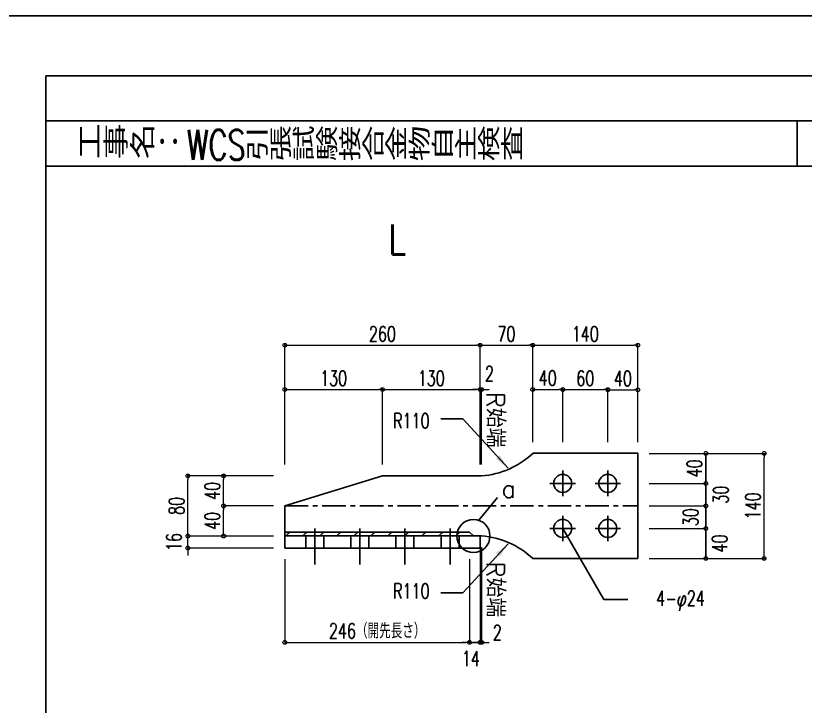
# Model space of a CAD drawing. Header units: millimetres. Extents: x -11384 to 29624, y 0 to 17788.
# Drawn here: x 3404 to 4455, y 8585 to 9504 of the extents above; entities that cross this region are included whole.
import ezdxf
from ezdxf.enums import TextEntityAlignment as Align

# ---------------------------------------------------------------- set-up
doc = ezdxf.new("R2010")
doc.units = ezdxf.units.MM
doc.header["$LTSCALE"] = 5
for name, pattern in [('CENTER1', [10, 6.25, -1.25, 1.25, -1.25]), ('HIDDEN2', [4.7625, 3.175, -1.5875]), ('JIS_08_50', [53, 50, -1.125, 0.75, -1.125])]:
    doc.linetypes.add(name, pattern=pattern)
doc.layers.get('0').update_dxf_attribs({"color": 255})
doc.layers.get('DEFPOINTS').update_dxf_attribs({"color": 255})
for name, color, linetype in [('CENTER', 2, 'JIS_08_50'), ('LAYER6', 7, 'Continuous'), ('寸法', 4, 'Continuous'), ('金物', 142, 'Continuous'), ('隠れ', 7, 'HIDDEN2')]:
    doc.layers.add(name, color=color, linetype=linetype)
doc.styles.add('KANJI', font='simplex.shx', dxfattribs={"width": 0.7, "bigfont": 'extfont2.shx'})
doc.styles.get("Standard").update_dxf_attribs({"font": 'simplex.shx', "width": 0.7, "height": 2.5, "bigfont": '@extfont2.shx'})
doc.styles.add('SUNPOU', font='simplex.shx', dxfattribs={"width": 0.7, "bigfont": 'extfont2.shx'})
doc.dimstyles.new('コピー(2) - Standard', dxfattribs={"dimtxt": 25, "dimasz": 20, "dimexe": 0.18, "dimexo": 0.0625, "dimgap": 15, "dimtad": 1, "dimdec": 0, "dimzin": 0, "dimdsep": 46, "dimtxsty": 'Standard', "dimblk": 'DOTSMALL', "dimcen": 0.09, "dimadec": 0, "dimazin": 0, "dimtfac": 1, "dimtdec": 0, "dimtofl": 0, "dimtmove": 0, "dimatfit": 3, "dimfxl": 0, "dimtolj": 1, "dimtzin": 0, "dimarcsym": 0})
doc.dimstyles.new('一般寸法-小さめ', dxfattribs={"dimscale": 10, "dimtxt": 2, "dimasz": 0.5, "dimexe": 0.125, "dimexo": 1.5, "dimgap": 0.5, "dimtad": 1, "dimtxsty": 'KANJI', "dimblk": 'ORIGIN', "dimcen": 0, "dimclrd": 256, "dimclre": 256, "dimclrt": 256, "dimadec": 0, "dimazin": 0, "dimtfac": 1, "dimtmove": 2, "dimatfit": 2, "dimfxl": 0, "dimtolj": 2, "dimlwd": 5, "dimlwe": 5, "dimarcsym": 0})

# ---------------------------------------------------------------- blocks, each defined once
blk = doc.blocks.new('_Origin')
at = {"color": 0, "linetype": 'ByBlock', "lineweight": -2}
blk.add_line((0, 0), (-1, 0), dxfattribs=at)
blk.add_circle((0, 0), 0.5, dxfattribs=at)
blk = doc.blocks.new('*D549')
at = {"layer": 'DEFPOINTS', "color": 0, "ltscale": 4, "transparency": 16777216}
for p in [(4232, 9065.6), (4092, 8921.7), (4232, 8921.7)]:
    blk.add_point(p, dxfattribs=at)
at = {"layer": '寸法', "lineweight": 5, "ltscale": 4, "transparency": 16777216}
for p, q in [((4092, 8936.7), (4092, 9066.9)), ((4097, 9065.6), (4227, 9065.6)), ((4232, 8936.7), (4232, 9066.9))]:
    blk.add_line(p, q, dxfattribs=at)
at = {"layer": '寸法', "lineweight": 5, "ltscale": 4, "transparency": 16777216, "xscale": 5, "yscale": 5, "zscale": 5, "rotation": 180}
blk.add_blockref('_Origin', (4092, 9065.6), dxfattribs=at)
at = {"layer": '寸法', "lineweight": 5, "ltscale": 4, "transparency": 16777216, "xscale": 5, "yscale": 5, "zscale": 5}
blk.add_blockref('_Origin', (4232, 9065.6), dxfattribs=at)
at = {"layer": '寸法', "ltscale": 4, "transparency": 16777216, "insert": (4162, 9080.6), "char_height": 20, "attachment_point": 5, "style": 'KANJI'}
blk.add_mtext('\\A2;140', dxfattribs=at)
blk = doc.blocks.new('*D550')
at = {"layer": 'DEFPOINTS', "color": 0, "ltscale": 4, "transparency": 16777216}
for p in [(4092, 9065.6), (4092, 8921.7), (4022, 8891.7)]:
    blk.add_point(p, dxfattribs=at)
at = {"layer": '寸法', "lineweight": 5, "ltscale": 4, "transparency": 16777216}
for p, q in [((4022, 8906.7), (4022, 9066.9)), ((4027, 9065.6), (4087, 9065.6)), ((4092, 8936.7), (4092, 9066.9))]:
    blk.add_line(p, q, dxfattribs=at)
at = {"layer": '寸法', "lineweight": 5, "ltscale": 4, "transparency": 16777216, "xscale": 5, "yscale": 5, "zscale": 5, "rotation": 180}
blk.add_blockref('_Origin', (4022, 9065.6), dxfattribs=at)
at = {"layer": '寸法', "lineweight": 5, "ltscale": 4, "transparency": 16777216, "xscale": 5, "yscale": 5, "zscale": 5}
blk.add_blockref('_Origin', (4092, 9065.6), dxfattribs=at)
at = {"layer": '寸法', "ltscale": 4, "transparency": 16777216, "insert": (4057, 9080.6), "char_height": 20, "attachment_point": 5, "style": 'KANJI'}
blk.add_mtext('\\A2;70', dxfattribs=at)
blk = doc.blocks.new('*D551')
at = {"layer": 'DEFPOINTS', "color": 0, "ltscale": 4, "transparency": 16777216}
for p in [(4022, 9006.6), (3892, 8891.7), (4022, 8891.7)]:
    blk.add_point(p, dxfattribs=at)
at = {"layer": '寸法', "lineweight": 5, "ltscale": 4, "transparency": 16777216}
for p, q in [((3892, 8906.7), (3892, 9007.9)), ((3897, 9006.6), (4017, 9006.6)), ((4022, 8906.7), (4022, 9007.9))]:
    blk.add_line(p, q, dxfattribs=at)
at = {"layer": '寸法', "lineweight": 5, "ltscale": 4, "transparency": 16777216, "xscale": 5, "yscale": 5, "zscale": 5, "rotation": 180}
blk.add_blockref('_Origin', (3892, 9006.6), dxfattribs=at)
at = {"layer": '寸法', "lineweight": 5, "ltscale": 4, "transparency": 16777216, "xscale": 5, "yscale": 5, "zscale": 5}
blk.add_blockref('_Origin', (4022, 9006.6), dxfattribs=at)
at = {"layer": '寸法', "ltscale": 4, "transparency": 16777216, "insert": (3957, 9021.6), "char_height": 20, "attachment_point": 5, "style": 'KANJI'}
blk.add_mtext('\\A2;130', dxfattribs=at)
blk = doc.blocks.new('*D552')
at = {"layer": 'DEFPOINTS', "color": 0, "ltscale": 4, "transparency": 16777216}
for p in [(3892, 9006.6), (3762, 8891.7), (3892, 8891.7)]:
    blk.add_point(p, dxfattribs=at)
at = {"layer": '寸法', "lineweight": 5, "ltscale": 4, "transparency": 16777216}
for p, q in [((3762, 8906.7), (3762, 9007.9)), ((3767, 9006.6), (3887, 9006.6)), ((3892, 8906.7), (3892, 9007.9))]:
    blk.add_line(p, q, dxfattribs=at)
at = {"layer": '寸法', "lineweight": 5, "ltscale": 4, "transparency": 16777216, "xscale": 5, "yscale": 5, "zscale": 5, "rotation": 180}
blk.add_blockref('_Origin', (3762, 9006.6), dxfattribs=at)
at = {"layer": '寸法', "lineweight": 5, "ltscale": 4, "transparency": 16777216, "xscale": 5, "yscale": 5, "zscale": 5}
blk.add_blockref('_Origin', (3892, 9006.6), dxfattribs=at)
at = {"layer": '寸法', "ltscale": 4, "transparency": 16777216, "insert": (3827, 9021.6), "char_height": 20, "attachment_point": 5, "style": 'KANJI'}
blk.add_mtext('\\A2;130', dxfattribs=at)
blk = doc.blocks.new('*D553')
at = {"layer": 'DEFPOINTS', "color": 0, "ltscale": 4, "transparency": 16777216}
for p in [(4132, 9006.8), (4092, 8921.7), (4132, 8921.7)]:
    blk.add_point(p, dxfattribs=at)
at = {"layer": '寸法', "lineweight": 5, "ltscale": 4, "transparency": 16777216}
for p, q in [((4092, 8936.7), (4092, 9008.1)), ((4097, 9006.8), (4127, 9006.8)), ((4132, 8936.7), (4132, 9008.1))]:
    blk.add_line(p, q, dxfattribs=at)
at = {"layer": '寸法', "lineweight": 5, "ltscale": 4, "transparency": 16777216, "xscale": 5, "yscale": 5, "zscale": 5, "rotation": 180}
blk.add_blockref('_Origin', (4092, 9006.8), dxfattribs=at)
at = {"layer": '寸法', "lineweight": 5, "ltscale": 4, "transparency": 16777216, "xscale": 5, "yscale": 5, "zscale": 5}
blk.add_blockref('_Origin', (4132, 9006.8), dxfattribs=at)
at = {"layer": '寸法', "ltscale": 4, "transparency": 16777216, "insert": (4112, 9021.8), "char_height": 20, "attachment_point": 5, "style": 'KANJI'}
blk.add_mtext('\\A2;40', dxfattribs=at)
blk = doc.blocks.new('*D554')
at = {"layer": 'DEFPOINTS', "color": 0, "ltscale": 4, "transparency": 16777216}
for p in [(4192, 9006.5), (4132, 8921.7), (4192, 8921.7)]:
    blk.add_point(p, dxfattribs=at)
at = {"layer": '寸法', "lineweight": 5, "ltscale": 4, "transparency": 16777216}
for p, q in [((4132, 8936.7), (4132, 9007.7)), ((4137, 9006.5), (4187, 9006.5)), ((4192, 8936.7), (4192, 9007.7))]:
    blk.add_line(p, q, dxfattribs=at)
at = {"layer": '寸法', "lineweight": 5, "ltscale": 4, "transparency": 16777216, "xscale": 5, "yscale": 5, "zscale": 5, "rotation": 180}
blk.add_blockref('_Origin', (4132, 9006.5), dxfattribs=at)
at = {"layer": '寸法', "lineweight": 5, "ltscale": 4, "transparency": 16777216, "xscale": 5, "yscale": 5, "zscale": 5}
blk.add_blockref('_Origin', (4192, 9006.5), dxfattribs=at)
at = {"layer": '寸法', "ltscale": 4, "transparency": 16777216, "insert": (4162, 9021.5), "char_height": 20, "attachment_point": 5, "style": 'KANJI'}
blk.add_mtext('\\A2;60', dxfattribs=at)
blk = doc.blocks.new('*D555')
at = {"layer": 'DEFPOINTS', "color": 0, "ltscale": 4, "transparency": 16777216}
for p in [(4232, 9006.3), (4192, 8921.7), (4232, 8921.7)]:
    blk.add_point(p, dxfattribs=at)
at = {"layer": '寸法', "lineweight": 5, "ltscale": 4, "transparency": 16777216}
for p, q in [((4192, 8936.7), (4192, 9007.5)), ((4197, 9006.3), (4227, 9006.3)), ((4232, 8936.7), (4232, 9007.5))]:
    blk.add_line(p, q, dxfattribs=at)
at = {"layer": '寸法', "lineweight": 5, "ltscale": 4, "transparency": 16777216, "xscale": 5, "yscale": 5, "zscale": 5, "rotation": 180}
blk.add_blockref('_Origin', (4192, 9006.3), dxfattribs=at)
at = {"layer": '寸法', "lineweight": 5, "ltscale": 4, "transparency": 16777216, "xscale": 5, "yscale": 5, "zscale": 5}
blk.add_blockref('_Origin', (4232, 9006.3), dxfattribs=at)
at = {"layer": '寸法', "ltscale": 4, "transparency": 16777216, "insert": (4212, 9021.3), "char_height": 20, "attachment_point": 5, "style": 'KANJI'}
blk.add_mtext('\\A2;40', dxfattribs=at)
blk = doc.blocks.new('*D556')
at = {"layer": 'DEFPOINTS', "color": 0, "ltscale": 4, "transparency": 16777216}
for p in [(4022, 9065.6), (4022, 8921.7), (3762, 8891.7)]:
    blk.add_point(p, dxfattribs=at)
at = {"layer": '寸法', "lineweight": 5, "ltscale": 4, "transparency": 16777216}
for p, q in [((3762, 8906.7), (3762, 9066.9)), ((3767, 9065.6), (4017, 9065.6)), ((4022, 8936.7), (4022, 9066.9))]:
    blk.add_line(p, q, dxfattribs=at)
at = {"layer": '寸法', "lineweight": 5, "ltscale": 4, "transparency": 16777216, "xscale": 5, "yscale": 5, "zscale": 5, "rotation": 180}
blk.add_blockref('_Origin', (3762, 9065.6), dxfattribs=at)
at = {"layer": '寸法', "lineweight": 5, "ltscale": 4, "transparency": 16777216, "xscale": 5, "yscale": 5, "zscale": 5}
blk.add_blockref('_Origin', (4022, 9065.6), dxfattribs=at)
at = {"layer": '寸法', "ltscale": 4, "transparency": 16777216, "insert": (3892, 9080.6), "char_height": 20, "attachment_point": 5, "style": 'KANJI'}
blk.add_mtext('\\A2;260', dxfattribs=at)
blk = doc.blocks.new('*D557')
at = {"layer": 'DEFPOINTS', "color": 0, "ltscale": 4, "transparency": 16777216}
for p in [(4024, 9006.6), (4022, 8891.7), (4024, 8891.7)]:
    blk.add_point(p, dxfattribs=at)
at = {"layer": '寸法', "lineweight": 5, "ltscale": 4, "transparency": 16777216}
for p, q in [((4017, 9006.6), (4012, 9006.6)), ((4022, 8906.7), (4022, 9007.9)), ((4022, 9006.6), (4024, 9006.6)), ((4024, 8906.7), (4024, 9007.9)), ((4029, 9006.6), (4034, 9006.6))]:
    blk.add_line(p, q, dxfattribs=at)
at = {"layer": '寸法', "lineweight": 5, "ltscale": 4, "transparency": 16777216, "xscale": 5, "yscale": 5, "zscale": 5}
blk.add_blockref('_Origin', (4022, 9006.6), dxfattribs=at)
at = {"layer": '寸法', "lineweight": 5, "ltscale": 4, "transparency": 16777216, "xscale": 5, "yscale": 5, "zscale": 5, "rotation": 180}
blk.add_blockref('_Origin', (4024, 9006.6), dxfattribs=at)
at = {"layer": '寸法', "ltscale": 4, "transparency": 16777216, "insert": (4034.4, 9027.6), "char_height": 20, "attachment_point": 5, "style": 'KANJI'}
blk.add_mtext('\\A2;2', dxfattribs=at)
blk = doc.blocks.new('*D558')
at = {"layer": 'DEFPOINTS', "color": 0, "ltscale": 4, "transparency": 16777216}
for p in [(3680.6, 8851.7), (3762, 8851.7), (3762, 8811.7)]:
    blk.add_point(p, dxfattribs=at)
at = {"layer": '寸法', "lineweight": 5, "ltscale": 4, "transparency": 16777216}
for p, q in [((3747, 8851.7), (3679.4, 8851.7)), ((3680.6, 8816.7), (3680.6, 8846.7)), ((3747, 8811.7), (3679.4, 8811.7))]:
    blk.add_line(p, q, dxfattribs=at)
at = {"layer": '寸法', "lineweight": 5, "ltscale": 4, "transparency": 16777216, "xscale": 5, "yscale": 5, "zscale": 5}
for p, rotation in [((3680.6, 8851.7), 90), ((3680.6, 8811.7), 270)]:
    blk.add_blockref('_Origin', p, dxfattribs=dict(at, rotation=rotation))
at = {"layer": '寸法', "ltscale": 4, "transparency": 16777216, "insert": (3665.6, 8831.7), "char_height": 20, "attachment_point": 5, "rotation": 90, "style": 'KANJI'}
blk.add_mtext('\\A2;40', dxfattribs=at)
blk = doc.blocks.new('*D559')
at = {"layer": 'DEFPOINTS', "color": 0, "ltscale": 4, "transparency": 16777216}
for p in [(3680.6, 8891.7), (3762, 8891.7), (3762, 8851.7)]:
    blk.add_point(p, dxfattribs=at)
at = {"layer": '寸法', "lineweight": 5, "ltscale": 4, "transparency": 16777216}
for p, q in [((3747, 8891.7), (3679.4, 8891.7)), ((3680.6, 8856.7), (3680.6, 8886.7)), ((3747, 8851.7), (3679.4, 8851.7))]:
    blk.add_line(p, q, dxfattribs=at)
at = {"layer": '寸法', "lineweight": 5, "ltscale": 4, "transparency": 16777216, "xscale": 5, "yscale": 5, "zscale": 5}
for p, rotation in [((3680.6, 8891.7), 90), ((3680.6, 8851.7), 270)]:
    blk.add_blockref('_Origin', p, dxfattribs=dict(at, rotation=rotation))
at = {"layer": '寸法', "ltscale": 4, "transparency": 16777216, "insert": (3665.6, 8871.7), "char_height": 20, "attachment_point": 5, "rotation": 90, "style": 'KANJI'}
blk.add_mtext('\\A2;40', dxfattribs=at)
blk = doc.blocks.new('*D560')
at = {"layer": 'DEFPOINTS', "color": 0, "ltscale": 4, "transparency": 16777216}
for p in [(3633.1, 8891.7), (3762, 8891.7), (3762, 8811.7)]:
    blk.add_point(p, dxfattribs=at)
at = {"layer": '寸法', "lineweight": 5, "ltscale": 4, "transparency": 16777216}
for p, q in [((3747, 8891.7), (3631.9, 8891.7)), ((3633.1, 8816.7), (3633.1, 8886.7)), ((3747, 8811.7), (3631.9, 8811.7))]:
    blk.add_line(p, q, dxfattribs=at)
at = {"layer": '寸法', "lineweight": 5, "ltscale": 4, "transparency": 16777216, "xscale": 5, "yscale": 5, "zscale": 5}
for p, rotation in [((3633.1, 8891.7), 90), ((3633.1, 8811.7), 270)]:
    blk.add_blockref('_Origin', p, dxfattribs=dict(at, rotation=rotation))
at = {"layer": '寸法', "ltscale": 4, "transparency": 16777216, "insert": (3618.1, 8851.7), "char_height": 20, "attachment_point": 5, "rotation": 90, "style": 'KANJI'}
blk.add_mtext('\\A2;80', dxfattribs=at)
blk = doc.blocks.new('*D561')
at = {"layer": 'DEFPOINTS', "color": 0, "ltscale": 4, "transparency": 16777216}
for p in [(4232, 8921.7), (4322.3, 8921.7), (4232, 8881.7)]:
    blk.add_point(p, dxfattribs=at)
at = {"layer": '寸法', "lineweight": 5, "ltscale": 4, "transparency": 16777216}
for p, q in [((4247, 8921.7), (4323.5, 8921.7)), ((4322.3, 8886.7), (4322.3, 8916.7)), ((4247, 8881.7), (4323.5, 8881.7))]:
    blk.add_line(p, q, dxfattribs=at)
at = {"layer": '寸法', "lineweight": 5, "ltscale": 4, "transparency": 16777216, "xscale": 5, "yscale": 5, "zscale": 5}
for p, rotation in [((4322.3, 8921.7), 90), ((4322.3, 8881.7), 270)]:
    blk.add_blockref('_Origin', p, dxfattribs=dict(at, rotation=rotation))
at = {"layer": '寸法', "ltscale": 4, "transparency": 16777216, "insert": (4307.3, 8901.7), "char_height": 20, "attachment_point": 5, "rotation": 90, "style": 'KANJI'}
blk.add_mtext('\\A2;40', dxfattribs=at)
blk = doc.blocks.new('*D562')
at = {"layer": 'DEFPOINTS', "color": 0, "ltscale": 4, "transparency": 16777216}
for p in [(4232, 8821.7), (4322.3, 8821.7), (4232, 8781.7)]:
    blk.add_point(p, dxfattribs=at)
at = {"layer": '寸法', "lineweight": 5, "ltscale": 4, "transparency": 16777216}
for p, q in [((4247, 8821.7), (4323.5, 8821.7)), ((4322.3, 8786.7), (4322.3, 8816.7)), ((4247, 8781.7), (4323.5, 8781.7))]:
    blk.add_line(p, q, dxfattribs=at)
at = {"layer": '寸法', "lineweight": 5, "ltscale": 4, "transparency": 16777216, "xscale": 5, "yscale": 5, "zscale": 5}
for p, rotation in [((4322.3, 8821.7), 90), ((4322.3, 8781.7), 270)]:
    blk.add_blockref('_Origin', p, dxfattribs=dict(at, rotation=rotation))
at = {"layer": '寸法', "ltscale": 4, "transparency": 16777216, "insert": (4341, 8801.7), "char_height": 20, "attachment_point": 5, "rotation": 90, "style": 'KANJI'}
blk.add_mtext('\\A2;40', dxfattribs=at)
blk = doc.blocks.new('*D563')
at = {"layer": 'DEFPOINTS', "color": 0, "ltscale": 4, "transparency": 16777216}
for p in [(3762, 8795.7), (4008, 8795.7), (4008, 8670.2)]:
    blk.add_point(p, dxfattribs=at)
at = {"layer": '寸法', "lineweight": 5, "ltscale": 4, "transparency": 16777216}
for p, q in [((3762, 8780.7), (3762, 8668.9)), ((4008, 8780.7), (4008, 8668.9)), ((3767, 8670.2), (4003, 8670.2))]:
    blk.add_line(p, q, dxfattribs=at)
at = {"layer": '寸法', "lineweight": 5, "ltscale": 4, "transparency": 16777216, "xscale": 5, "yscale": 5, "zscale": 5, "rotation": 180}
blk.add_blockref('_Origin', (3762, 8670.2), dxfattribs=at)
at = {"layer": '寸法', "lineweight": 5, "ltscale": 4, "transparency": 16777216, "xscale": 5, "yscale": 5, "zscale": 5}
blk.add_blockref('_Origin', (4008, 8670.2), dxfattribs=at)
at = {"layer": '寸法', "ltscale": 4, "transparency": 16777216, "insert": (3885, 8685.2), "char_height": 20, "attachment_point": 5, "style": 'KANJI'}
blk.add_mtext('\\A2;246（開先長さ）', dxfattribs=at)
blk = doc.blocks.new('*D564')
at = {"layer": 'DEFPOINTS', "color": 0, "ltscale": 4, "transparency": 16777216}
for p in [(4008, 8795.7), (4022, 8795.7), (4022, 8670.2)]:
    blk.add_point(p, dxfattribs=at)
at = {"layer": '寸法', "lineweight": 5, "ltscale": 4, "transparency": 16777216}
for p, q in [((4008, 8780.7), (4008, 8668.9)), ((4022, 8780.7), (4022, 8668.9)), ((4003, 8670.2), (3998, 8670.2)), ((4008, 8670.2), (4022, 8670.2)), ((4027, 8670.2), (4032, 8670.2))]:
    blk.add_line(p, q, dxfattribs=at)
at = {"layer": '寸法', "lineweight": 5, "ltscale": 4, "transparency": 16777216, "xscale": 5, "yscale": 5, "zscale": 5}
blk.add_blockref('_Origin', (4008, 8670.2), dxfattribs=at)
at = {"layer": '寸法', "lineweight": 5, "ltscale": 4, "transparency": 16777216, "xscale": 5, "yscale": 5, "zscale": 5, "rotation": 180}
blk.add_blockref('_Origin', (4022, 8670.2), dxfattribs=at)
at = {"layer": '寸法', "ltscale": 4, "transparency": 16777216, "insert": (4009.7, 8648.5), "char_height": 20, "attachment_point": 5, "style": 'KANJI'}
blk.add_mtext('\\A2;14', dxfattribs=at)
blk = doc.blocks.new('*D565')
at = {"layer": 'DEFPOINTS', "color": 0, "ltscale": 4, "transparency": 16777216}
for p in [(4268.1, 8921.7), (4400, 8921.7), (4262.8, 8781.7)]:
    blk.add_point(p, dxfattribs=at)
at = {"layer": '寸法', "lineweight": 5, "ltscale": 4, "transparency": 16777216}
for p, q in [((4283.1, 8921.7), (4401.3, 8921.7)), ((4400, 8786.7), (4400, 8916.7)), ((4277.8, 8781.7), (4401.3, 8781.7))]:
    blk.add_line(p, q, dxfattribs=at)
at = {"layer": '寸法', "lineweight": 5, "ltscale": 4, "transparency": 16777216, "xscale": 5, "yscale": 5, "zscale": 5}
for p, rotation in [((4400, 8921.7), 90), ((4400, 8781.7), 270)]:
    blk.add_blockref('_Origin', p, dxfattribs=dict(at, rotation=rotation))
at = {"layer": '寸法', "ltscale": 4, "transparency": 16777216, "insert": (4385, 8851.7), "char_height": 20, "attachment_point": 5, "rotation": 90, "style": 'KANJI'}
blk.add_mtext('\\A2;140', dxfattribs=at)
blk = doc.blocks.new('*D575')
at = {"layer": 'DEFPOINTS', "color": 0, "ltscale": 4, "transparency": 16777216}
for p in [(3633.1, 8811.7), (3762, 8811.7), (3762, 8795.7)]:
    blk.add_point(p, dxfattribs=at)
at = {"layer": '寸法', "lineweight": 5, "ltscale": 4, "transparency": 16777216}
for p, q in [((3633.1, 8816.7), (3633.1, 8821.7)), ((3747, 8811.7), (3631.9, 8811.7)), ((3633.1, 8795.7), (3633.1, 8811.7)), ((3747, 8795.7), (3631.9, 8795.7)), ((3633.1, 8790.7), (3633.1, 8785.7))]:
    blk.add_line(p, q, dxfattribs=at)
at = {"layer": '寸法', "lineweight": 5, "ltscale": 4, "transparency": 16777216, "xscale": 5, "yscale": 5, "zscale": 5}
for p, rotation in [((3633.1, 8811.7), 270), ((3633.1, 8795.7), 90)]:
    blk.add_blockref('_Origin', p, dxfattribs=dict(at, rotation=rotation))
at = {"layer": '寸法', "ltscale": 4, "transparency": 16777216, "insert": (3614.4, 8803.7), "char_height": 20, "attachment_point": 5, "rotation": 90, "style": 'KANJI'}
blk.add_mtext('\\A2;16', dxfattribs=at)
blk = doc.blocks.new('*D581')
at = {"layer": 'DEFPOINTS', "color": 0, "ltscale": 4, "transparency": 16777216}
for p in [(4232, 8851.7), (4322.3, 8851.7), (4232, 8821.7)]:
    blk.add_point(p, dxfattribs=at)
at = {"layer": '寸法', "lineweight": 5, "ltscale": 4, "transparency": 16777216}
for p, q in [((4247, 8851.7), (4323.5, 8851.7)), ((4322.3, 8826.7), (4322.3, 8846.7)), ((4247, 8821.7), (4323.5, 8821.7))]:
    blk.add_line(p, q, dxfattribs=at)
at = {"layer": '寸法', "lineweight": 5, "ltscale": 4, "transparency": 16777216, "xscale": 5, "yscale": 5, "zscale": 5}
for p, rotation in [((4322.3, 8851.7), 90), ((4322.3, 8821.7), 270)]:
    blk.add_blockref('_Origin', p, dxfattribs=dict(at, rotation=rotation))
at = {"layer": '寸法', "ltscale": 4, "transparency": 16777216, "insert": (4302.4, 8836.7), "char_height": 20, "attachment_point": 5, "rotation": 90, "style": 'KANJI'}
blk.add_mtext('\\A2;30', dxfattribs=at)
blk = doc.blocks.new('*D582')
at = {"layer": 'DEFPOINTS', "color": 0, "ltscale": 4, "transparency": 16777216}
for p in [(4232, 8881.7), (4322.3, 8881.7), (4232, 8851.7)]:
    blk.add_point(p, dxfattribs=at)
at = {"layer": '寸法', "lineweight": 5, "ltscale": 4, "transparency": 16777216}
for p, q in [((4247, 8881.7), (4323.5, 8881.7)), ((4322.3, 8856.7), (4322.3, 8876.7)), ((4247, 8851.7), (4323.5, 8851.7))]:
    blk.add_line(p, q, dxfattribs=at)
at = {"layer": '寸法', "lineweight": 5, "ltscale": 4, "transparency": 16777216, "xscale": 5, "yscale": 5, "zscale": 5}
for p, rotation in [((4322.3, 8881.7), 90), ((4322.3, 8851.7), 270)]:
    blk.add_blockref('_Origin', p, dxfattribs=dict(at, rotation=rotation))
at = {"layer": '寸法', "ltscale": 4, "transparency": 16777216, "insert": (4342.4, 8866.7), "char_height": 20, "attachment_point": 5, "rotation": 90, "style": 'KANJI'}
blk.add_mtext('\\A2;30', dxfattribs=at)
blk = doc.blocks.new('C490-N16-4M22(横）')
at = {"layer": '金物', "ltscale": 4}
h = blk.add_hatch(dxfattribs=at)
h.set_pattern_fill('JIS_LC_20', color=256, scale=0.8)
h.set_pattern_definition([(45, (-5985, -846), (-11.31371, 11.31371), []), (45, (-5984.68, -846), (-11.31371, 11.31371), [])])
h.paths.add_polyline_path([(-360, 35.1), (-400, 35.1), (-400, 30), (-360, 30)])
h.paths.add_polyline_path([(-337, 35.1), (-360, 35.1), (-360, 30), (-337, 30)])
h.paths.add_polyline_path([(-300, 35.1), (-337, 35.1), (-337, 30), (-300, 30)])
h.paths.add_polyline_path([(-240, 35.1), (-300, 35.1), (-300, 30), (-240, 30)])
h.paths.add_polyline_path([(-180, 35.1), (-240, 35.1), (-240, 30), (-180, 30)])
h.paths.add_polyline_path([(-154, 35.1), (-180, 35.1), (-180, 30), (-154, 30)])
at = {"layer": 'CENTER'}
for p, q in [((-30, 117), (-30, 83)), ((30, 117), (30, 83)), ((-13, 100), (-47, 100)), ((47, 100), (13, 100)), ((-30, 23), (-30, 57)), ((30, 23), (30, 57)), ((-360, 40), (-360, -8)), ((-300, 40), (-300, -8)), ((-240, 40), (-240, -8)), ((-180, 40), (-180, -8)), ((-13, 40), (-47, 40)), ((47, 40), (13, 40))]:
    blk.add_line(p, q, dxfattribs=at)
at = {"layer": 'CENTER', "linetype": 'CENTER1'}
blk.add_line((-400, 70), (70, 70), dxfattribs=at)
at = {"layer": '金物'}
for p, q in [((70, 140), (-70, 140)), ((70, 0), (70, 140)), ((-400, 70), (-270, 110)), ((-138, 110), (-270, 110)), ((-400, 70), (-400, 30)), ((-154, 35.1), (-400, 35.1)), ((-400, 30), (-400, 14)), ((-140, 30), (-400, 30)), ((-140, 14), (-140, 30)), ((-400, 14), (-140, 14)), ((70, 0), (-70, 0))]:
    blk.add_line(p, q, dxfattribs=at)
at = {"layer": '金物', "ltscale": 4}
blk.add_line((-154, 35.1), (-148.9, 30), dxfattribs=at)
at = {"layer": '金物', "ltscale": 5}
blk.add_line((-140, 30), (-138, 30), dxfattribs=at)
at = {"layer": '金物'}
for centre in [(-30, 100), (30, 100), (-30, 40), (30, 40)]:
    blk.add_circle(centre, 12, dxfattribs=at)
at = {"layer": '金物', "ltscale": 4}
for centre, start, end in [((-145.8, 219.7), 274.0609, 313.5509), ((-145.8, -79.7), 46.4491, 85.9391)]:
    blk.add_arc(centre, 110, start, end, dxfattribs=at)
at = {"layer": '隠れ'}
for p, q in [((-372, 14), (-372, 30)), ((-348, 14), (-348, 30)), ((-312, 14), (-312, 30)), ((-288, 14), (-288, 30)), ((-252, 14), (-252, 30)), ((-228, 14), (-228, 30)), ((-192, 14), (-192, 30)), ((-168, 14), (-168, 30))]:
    blk.add_line(p, q, dxfattribs=at)
blk = doc.blocks.new('_DotSmall')
at = {"color": 0, "linetype": 'ByBlock', "const_width": 0.5}
blk.add_lwpolyline([(-0.0625, 0, 1), (0.0625, 0, 1)], format="xyb", close=True, dxfattribs=at)
blk = doc.blocks.new('*D583')
at = {"layer": 'DEFPOINTS', "color": 0, "ltscale": 4, "transparency": 16777216}
for p in [(4022, 8811.7), (4024, 8811.7), (4024, 8670.2)]:
    blk.add_point(p, dxfattribs=at)
at = {"layer": '寸法', "lineweight": 5, "ltscale": 4, "transparency": 16777216}
for p, q in [((4022, 8796.7), (4022, 8668.9)), ((4024, 8796.7), (4024, 8668.9)), ((4017, 8670.2), (4012, 8670.2)), ((4022, 8670.2), (4024, 8670.2)), ((4029, 8670.2), (4034, 8670.2))]:
    blk.add_line(p, q, dxfattribs=at)
at = {"layer": '寸法', "lineweight": 5, "ltscale": 4, "transparency": 16777216, "xscale": 5, "yscale": 5, "zscale": 5}
blk.add_blockref('_Origin', (4022, 8670.2), dxfattribs=at)
at = {"layer": '寸法', "lineweight": 5, "ltscale": 4, "transparency": 16777216, "xscale": 5, "yscale": 5, "zscale": 5, "rotation": 180}
blk.add_blockref('_Origin', (4024, 8670.2), dxfattribs=at)
at = {"layer": '寸法', "ltscale": 4, "transparency": 16777216, "insert": (4044.9, 8683.2), "char_height": 20, "attachment_point": 5, "style": 'KANJI'}
blk.add_mtext('\\A2;2', dxfattribs=at)

msp = doc.modelspace()

# ---------------------------------------------------------------- linework, layer by layer
at = {"linetype": 'Continuous', "lineweight": -3}
for p, q in [((3444, 9364), (6648, 9364)), ((4444, 9304), (4444, 9364)), ((3444, 9304), (6648, 9304))]:
    msp.add_line(p, q, dxfattribs=at)
for points in [[(3364, 9504), (6728, 9504), (6728, 7128), (3364, 7128)], [(3444, 9424), (6648, 9424), (6648, 7208), (3444, 7208)]]:
    msp.add_lwpolyline(points, close=True, dxfattribs=at)
at = {"layer": '寸法'}
for p, q in [((4322.294, 8781.727), (4322.294, 8921.727)), ((4131.987, 8821.727), (4186.63, 8727.081)), ((4186.63, 8727.081), (4218.778, 8727.081))]:
    msp.add_line(p, q, dxfattribs=at)
at = {"layer": '寸法', "ltscale": 4}
msp.add_line((4020.092, 8832.624), (4045.129, 8863.011), dxfattribs=at)
at = {"layer": '寸法', "linetype": 'Continuous'}
msp.add_circle((4013.087, 8811.727), 22.04, dxfattribs=at)

# ---------------------------------------------------------------- block references
at = {"layer": '金物', "color": 153, "linetype": 'Continuous'}
msp.add_blockref('C490-N16-4M22(横）', (4161.987, 8781.727), dxfattribs=at)

# ---------------------------------------------------------------- texts
at = {"layer": 'LAYER6', "color": 0, "linetype": 'Continuous', "lineweight": -3, "width": 0.8}
for s, p in [('工事名：', (3484.009, 9314.926)), ('L', (3900.084, 9186.216))]:
    msp.add_text(s, height=40, dxfattribs=at).set_placement(p)
at = {"layer": 'LAYER6', "color": 0, "linetype": 'Continuous', "lineweight": -3, "insert": (3631.858, 9352.098), "char_height": 40, "width": 924.29947, "attachment_point": 1}
msp.add_mtext('WCS引張試験接合金物自主検査', dxfattribs=at)
at = {"layer": '寸法', "ltscale": 4, "style": 'SUNPOU'}
for p in [(4030.626, 9003.827), (4030.626, 8777.979)]:
    msp.add_text('R始端', height=24, rotation=270, dxfattribs=at).set_placement(p)
msp.add_text('a', height=24, dxfattribs=at).set_placement((4069.874, 8874.511), align=Align.MIDDLE_RIGHT)
at = {"layer": '寸法', "char_height": 20, "width": 98.97993}
for s, insert, attachment_point in [('\\A1;R110', (3954.835, 8954.999), 9), ('\\A1;R110', (3954.835, 8748.455), 3), ('4-φ24', (4321.165, 8738.805), 3)]:
    msp.add_mtext(s, dxfattribs=dict(at, insert=insert, attachment_point=attachment_point))

# ---------------------------------------------------------------- dimensions: what is measured, and where the dimension line sits
at = {"layer": '寸法', "ltscale": 4}
for base, p1, p2, picture, middle in [((4021.987, 9065.628), (3761.987, 8891.727), (4021.987, 8921.727), '*D556', (3891.987, 9080.628)), ((4091.987, 9065.628), (4021.987, 8891.727), (4091.987, 8921.727), '*D550', (4056.987, 9080.628)), ((4231.987, 9065.628), (4091.987, 8921.727), (4231.987, 8921.727), '*D549', (4161.987, 9080.628)), ((3891.987, 9006.647), (3761.987, 8891.727), (3891.987, 8891.727), '*D552', (3826.987, 9021.647)), ((4021.987, 9006.647), (3891.987, 8891.727), (4021.987, 8891.727), '*D551', (3956.987, 9021.647)), ((4131.987, 9006.827), (4091.987, 8921.727), (4131.987, 8921.727), '*D553', (4111.987, 9021.827)), ((4191.987, 9006.467), (4131.987, 8921.727), (4191.987, 8921.727), '*D554', (4161.987, 9021.467)), ((4231.987, 9006.287), (4191.987, 8921.727), (4231.987, 8921.727), '*D555', (4211.987, 9021.287))]:
    dim = msp.add_linear_dim(base=base, p1=p1, p2=p2, dimstyle='一般寸法-小さめ', dxfattribs=at)
    dim.commit()
    dim.dimension.update_dxf_attribs({"geometry": picture, "text_midpoint": middle})
for base, p1, p2, picture, middle in [((4023.987, 9006.647), (4021.987, 8891.727), (4023.987, 8891.727), '*D557', (4034.443, 9027.551)), ((4023.987, 8670.172), (4021.987, 8811.727), (4023.987, 8811.727), '*D583', (4044.925, 8683.221)), ((4021.987, 8670.172), (4007.987, 8795.727), (4021.987, 8795.727), '*D564', (4009.708, 8648.546))]:
    dim = msp.add_linear_dim(base=base, p1=p1, p2=p2, dimstyle='一般寸法-小さめ', dxfattribs=at)
    dim.commit()
    dim.dimension.update_dxf_attribs({"geometry": picture, "text_midpoint": middle, "dimtype": 160})
for base, p1, p2, picture, middle in [((4322.294, 8921.727), (4231.987, 8881.727), (4231.987, 8921.727), '*D561', (4307.294, 8901.727)), ((4400.015, 8921.727), (4262.82, 8781.727), (4268.077, 8921.727), '*D565', (4385.015, 8851.727)), ((3633.121, 8891.727), (3761.987, 8811.727), (3761.987, 8891.727), '*D560', (3618.121, 8851.727)), ((3680.621, 8891.727), (3761.987, 8851.727), (3761.987, 8891.727), '*D559', (3665.621, 8871.727)), ((3680.621, 8851.727), (3761.987, 8811.727), (3761.987, 8851.727), '*D558', (3665.621, 8831.727)), ((3633.121, 8811.727), (3761.987, 8795.727), (3761.987, 8811.727), '*D575', (3614.371, 8803.727))]:
    dim = msp.add_linear_dim(base=base, p1=p1, p2=p2, angle=90, dimstyle='一般寸法-小さめ', dxfattribs=at)
    dim.commit()
    dim.dimension.update_dxf_attribs({"geometry": picture, "text_midpoint": middle})
for base, p1, p2, picture, middle in [((4322.294, 8881.727), (4231.987, 8851.727), (4231.987, 8881.727), '*D582', (4342.354, 8866.727)), ((4322.294, 8851.727), (4231.987, 8821.727), (4231.987, 8851.727), '*D581', (4302.381, 8836.727)), ((4322.294, 8821.727), (4231.987, 8781.727), (4231.987, 8821.727), '*D562', (4341.037, 8801.727))]:
    dim = msp.add_linear_dim(base=base, p1=p1, p2=p2, angle=90, dimstyle='一般寸法-小さめ', dxfattribs=at)
    dim.commit()
    dim.dimension.update_dxf_attribs({"geometry": picture, "text_midpoint": middle, "dimtype": 160})
dim = msp.add_linear_dim(base=(4007.987, 8670.172), p1=(3761.987, 8795.727), p2=(4007.987, 8795.727), text='246（開先長さ）', dimstyle='一般寸法-小さめ', dxfattribs=at)
dim.commit()
dim.dimension.update_dxf_attribs({"geometry": '*D563', "text_midpoint": (3884.987, 8685.172)})

# ---------------------------------------------------------------- leaders
at = {"layer": '寸法', "annotation_type": 0, "has_hookline": 1, "hookline_direction": 1, "text_width": 44.667}
for points in [[(4059.146, 8901.99), (3999.001, 8967.499), (3969.835, 8967.499)], [(4059.146, 8801.464), (3999.001, 8735.955), (3969.835, 8735.955)]]:
    msp.add_leader(points, dimstyle='コピー(2) - Standard', override={"dimgap": 15, "dimtad": 0}, dxfattribs=at)

doc.saveas('drawing.dxf')
